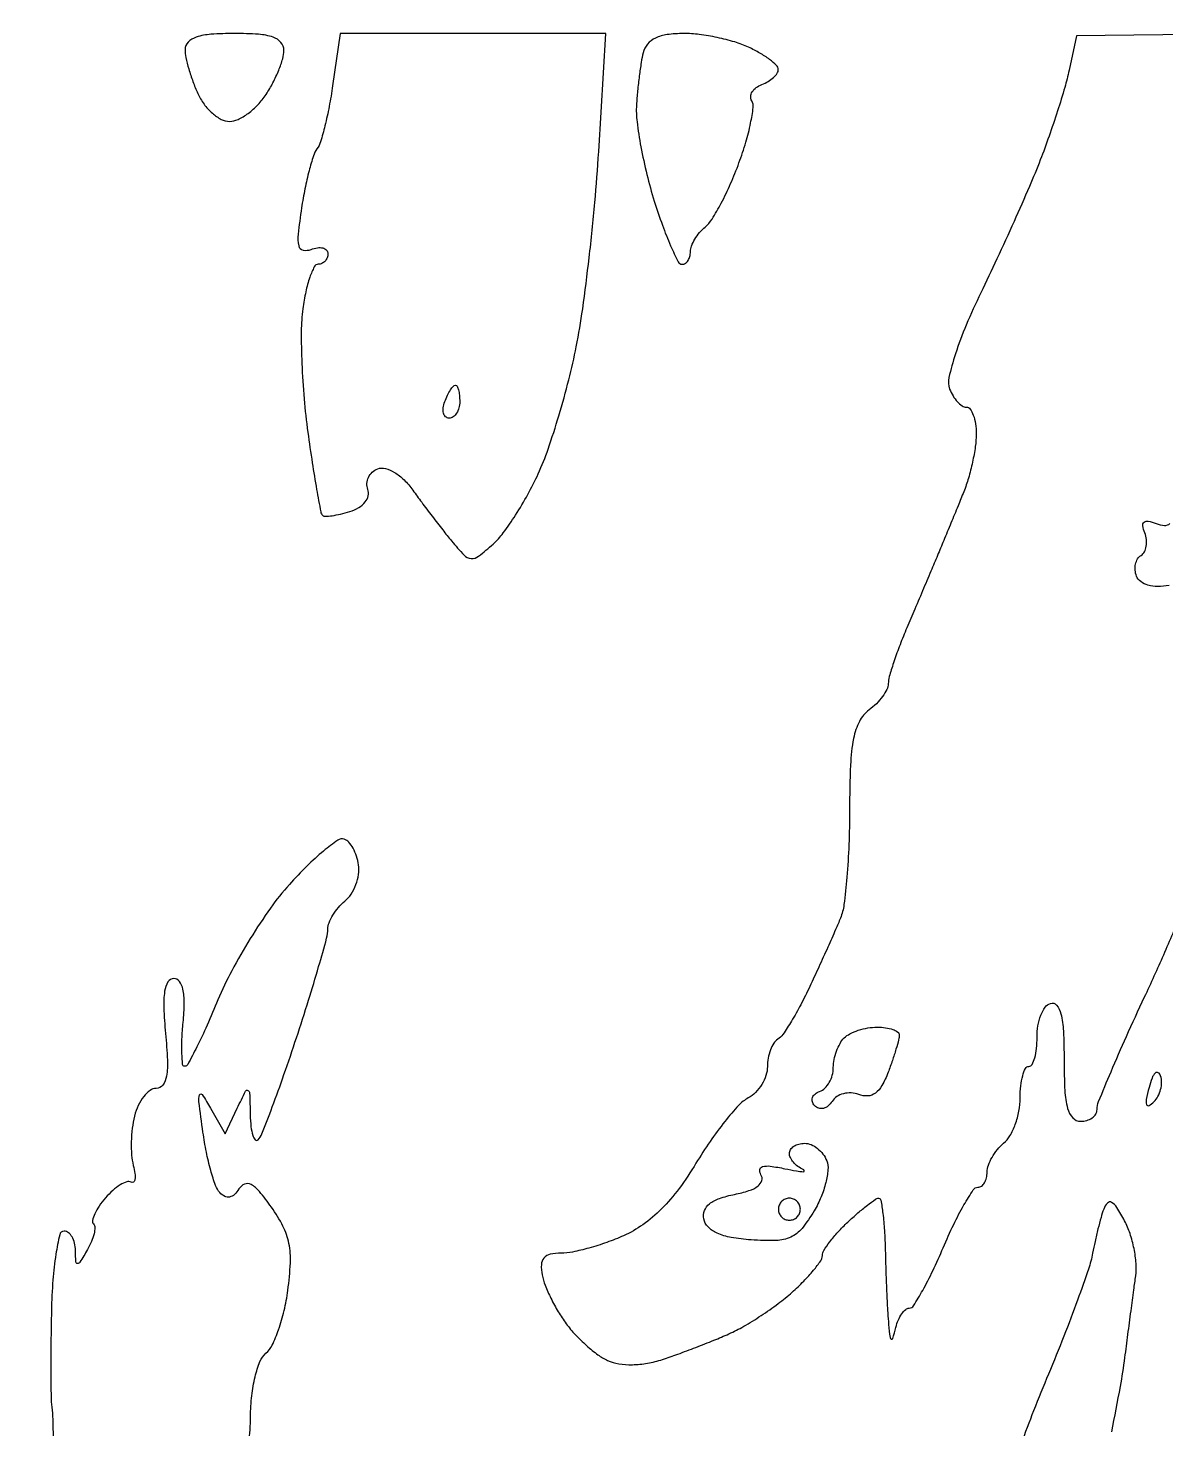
# Model space of a CAD drawing. Extents: x 0 to 102, y 0 to 135.
# Drawn here: x 8.94 to 17.7, y 124.62 to 135.4 of the extents above; entities that cross this region are included whole.
import ezdxf

# ---------------------------------------------------------------- set-up
doc = ezdxf.new("R2010")
doc.units = 0
doc.header["$MEASUREMENT"] = 0

msp = doc.modelspace()

# ---------------------------------------------------------------- linework, layer by layer
for points in [[(30.835569, 68.0607, 0.000004), (30.856286, 64.932268, 0.000002), (30.883525, 60.825814, 0.000002), (30.912326, 56.488502, 0.000002), (30.938318, 52.5789, -0.000116)], [(18.122449, 135.355007), (17.014364, 135.343247), (16.957984, 135.076673, -0.018451), (16.925087, 134.945282, -0.006971), (16.869816, 134.76415, -0.006894), (16.804161, 134.568586, -0.008349), (16.73701, 134.3871, -0.008701), (16.653428, 134.182885, -0.003684), (16.534542, 133.911766, -0.003644), (16.403321, 133.624059, -0.004757), (16.278886, 133.362941, 0.014104), (16.166702, 133.115738, 0.021027), (16.084008, 132.893187, 0.020047), (16.032857, 132.710937, 0.151121), (16.038728, 132.622691, 0.044129), (16.064737, 132.569476, 0.051211), (16.098616, 132.524458, 0.058628), (16.134854, 132.493549, 0.148343), (16.167651, 132.4836, -0.24133), (16.196629, 132.468748, -0.068719), (16.221008, 132.422641, -0.052733), (16.237691, 132.355565, -0.034615), (16.2432, 132.276081, -0.035136), (16.236415, 132.179645, -0.017913), (16.215101, 132.06001, -0.017705), (16.184186, 131.937684, -0.02531), (16.147543, 131.831931, -0.00109), (16.103248, 131.723039, -0.000603), (16.048709, 131.590257, -0.000601), (15.993125, 131.455851, -0.000969), (15.945414, 131.3415, -0.000493), (15.894938, 131.22151, -0.000239), (15.830189, 131.068218, -0.000237), (15.762615, 130.908663, -0.000342), (15.702671, 130.76758, 0.009623), (15.650497, 130.638158, 0.011435), (15.60643, 130.514014, 0.010304), (15.573964, 130.408166, 0.069363), (15.5664, 130.353906, -0.116364), (15.556139, 130.310414, -0.042242), (15.52291, 130.255948, -0.039082), (15.475, 130.200249, -0.03743), (15.41835, 130.151804, 0.11844), (15.344214, 130.064207, 0.06875), (15.299406, 129.933088, 0.038402), (15.275659, 129.727938, 0.008947), (15.268519, 129.381078, -0.009377), (15.262816, 129.115149, -0.011034), (15.247141, 128.863712, -0.010007), (15.225046, 128.652735, -0.065168), (15.198242, 128.5497, -0.007044), (15.160955, 128.461201, -0.002019), (15.100707, 128.325148, -0.002031), (15.031489, 128.172198, -0.002158), (14.962394, 128.022866, -0.011949), (14.892487, 127.88232, -0.015031), (14.820814, 127.755832, -0.01318), (14.755468, 127.654317, -0.105115), (14.715422, 127.616023, 0.114901), (14.684871, 127.585657, 0.049518), (14.659189, 127.533908, 0.045459), (14.641695, 127.470909, 0.045031), (14.6358, 127.405584, -0.080658), (14.624825, 127.337991, -0.057279), (14.59231, 127.26827, -0.056756), (14.544377, 127.20704, -0.074837), (14.48775, 127.164542, 0.083646), (14.414895, 127.107844, 0.017217), (14.308636, 126.983752, 0.017663), (14.193931, 126.829171, 0.01581), (14.0859, 126.661164, -0.025415), (13.955823, 126.467163, -0.035888), (13.819725, 126.309848, -0.040333), (13.677429, 126.18872, -0.052146), (13.528723, 126.103498, -0.01904), (13.399497, 126.052165, -0.017121), (13.262112, 126.008791, -0.017436), (13.136204, 125.97842, -0.050501), (13.04713, 125.9694, 0.052735), (12.963838, 125.960591, 0.162296), (12.915649, 125.932192, 0.169577), (12.895373, 125.881504, 0.058771), (12.901189, 125.801816, 0.047134), (12.924243, 125.722965, 0.020115), (12.96899, 125.622462, 0.019691), (13.025653, 125.518365, 0.024461), (13.086681, 125.426577, 0.029267), (13.157499, 125.341502, 0.022863), (13.243617, 125.257599, 0.023375), (13.331298, 125.186709, 0.050945), (13.405773, 125.142936, 0.069951), (13.491185, 125.117459, 0.042577), (13.59647, 125.110595, 0.039134), (13.712084, 125.121988, 0.03523), (13.828773, 125.151396, 0.008009), (13.945571, 125.191838, 0.004617), (14.084923, 125.244066, 0.004612), (14.223902, 125.299101, 0.007698), (14.3397, 125.348287, 0.026776), (14.453671, 125.406266, 0.014582), (14.587287, 125.488795, 0.014494), (14.718613, 125.580864, 0.02226), (14.82615, 125.668709, 0.016353), (14.915244, 125.753756, 0.021487), (14.990459, 125.837303, 0.019622), (15.04611, 125.910392, 0.154082), (15.0588, 125.950595, -0.140922), (15.070131, 125.989999, -0.022367), (15.116317, 126.056829, -0.02329), (15.179631, 126.132608, -0.018504), (15.254603, 126.208453, -0.009947), (15.332666, 126.27892, -0.013996), (15.405221, 126.338366, -0.010168), (15.467282, 126.384389, -0.155678), (15.492389, 126.3924, -0.366371), (15.509418, 126.377987, -0.010014), (15.52466, 126.274357, -0.016157), (15.536851, 126.144621, -0.009796), (15.543293, 125.99055, 0.002903), (15.547949, 125.824291, 0.002848), (15.55456, 125.657041, 0.002802), (15.562014, 125.510424, 0.010797), (15.569121, 125.4195, 0.004152), (15.579887, 125.320106, 0.279743), (15.589935, 125.307205, 0.439289), (15.601335, 125.312915, 0.005764), (15.624717, 125.39835, -0.038447), (15.644283, 125.455016, -0.050056), (15.671032, 125.50291, -0.059437), (15.700503, 125.535967, -0.18299), (15.728055, 125.5464, 0.258809), (15.761531, 125.564971, 0.011508), (15.831493, 125.683082, 0.016929), (15.909339, 125.833379, 0.011026), (15.9894, 126.0117, -0.012083), (16.069909, 126.190011, -0.018392), (16.149129, 126.340318, -0.013367), (16.220585, 126.457241, -0.254143), (16.256948, 126.477, 0.161372), (16.283973, 126.485956, 0.096441), (16.306987, 126.511234, 0.077902), (16.322533, 126.54897, 0.058886), (16.3278, 126.593541, -0.086594), (16.336918, 126.645797, -0.04354), (16.365077, 126.706785, -0.041499), (16.406144, 126.766491, -0.048188), (16.4547, 126.8154, 0.089397), (16.503375, 126.873218, 0.043142), (16.544323, 126.961291, 0.040938), (16.572222, 127.063229, 0.046361), (16.5816, 127.164159, -0.025932), (16.586441, 127.257444, -0.041035), (16.601218, 127.336089, -0.04966), (16.622599, 127.391709, -0.283382), (16.648385, 127.4076, 0.274712), (16.673885, 127.422754, 0.055766), (16.694572, 127.473515, 0.044467), (16.708267, 127.546012, 0.028178), (16.711835, 127.631992, -0.04434), (16.718378, 127.720542, -0.052986), (16.740544, 127.801178, -0.061536), (16.773939, 127.86274, -0.155955), (16.81425, 127.892842, -0.312648), (16.86233, 127.879326, -0.113663), (16.895747, 127.81261, -0.04791), (16.914825, 127.679414, -0.01163), (16.92, 127.45695, 0.011842), (16.925603, 127.220417, 0.053825), (16.946832, 127.084475, 0.117522), (16.986254, 127.011697, 0.213246), (17.0469, 126.9846, 0.069406), (17.095401, 126.991365, 0.085472), (17.136523, 127.011113, 0.100018), (17.164018, 127.040439, 0.139344), (17.1738, 127.074858, -0.096858), (17.185849, 127.136474, -0.003254), (17.281269, 127.366814, -0.00605), (17.399475, 127.637788, -0.004167), (17.539651, 127.942008, 0.007061), (17.687292, 128.267369, 0.006698), (17.828386, 128.602519, 0.006669)], [(17.727938, 131.110104, -0.045991), (17.640606, 131.101609, -0.071484), (17.565777, 131.111977, -0.090465), (17.509962, 131.139689, -0.141714), (17.477833, 131.182133, -0.070827), (17.467249, 131.228381, -0.074127), (17.470256, 131.275002, -0.081605), (17.485947, 131.314837, -0.120359), (17.5122, 131.3415, 0.133209), (17.538084, 131.369153, 0.080234), (17.552623, 131.411964, 0.070444), (17.553979, 131.462959, 0.063171), (17.541386, 131.514369, -0.049166), (17.526128, 131.569897, -0.268948), (17.536545, 131.597948, -0.229842), (17.568089, 131.605598, -0.038145), (17.629681, 131.587208, 0.072911), (17.693101, 131.57297, 0.208213), (17.734882, 131.587528, 0.164527)], [(10.644821, 124.509964, 0.024221), (10.656284, 124.711191, -0.025398), (10.665821, 124.871954, -0.032295), (10.691635, 125.018287, -0.035303), (10.729091, 125.135316, -0.125081), (10.775127, 125.198561, 0.109277), (10.8232, 125.260454, 0.026856), (10.872359, 125.380389, 0.026217), (10.915022, 125.527165, 0.023563), (10.9439, 125.68291, 0.022806), (10.963071, 125.893907, 0.060139), (10.9517, 126.044983, 0.06865), (10.90609, 126.177131, 0.037355), (10.817046, 126.324307, 0.017923), (10.724902, 126.444362, 0.092611), (10.660915, 126.497782, 0.226367), (10.610912, 126.501073, 0.160792), (10.567196, 126.464373, -0.062263), (10.532228, 126.420948, -0.144495), (10.495516, 126.401766, -0.166817), (10.45789, 126.406919, -0.090128), (10.42014, 126.435407, -0.100924), (10.38701, 126.490253, -0.017438), (10.350116, 126.606487, -0.01835), (10.316095, 126.748096, -0.015503), (10.290319, 126.9, -0.002894), (10.259324, 127.13473, -0.108324), (10.264136, 127.187873, -0.633242), (10.284498, 127.190653, -0.015392), (10.348789, 127.085005), (10.459774, 126.88931), (10.553961, 127.085005, -0.004143), (10.618787, 127.216888, -0.416342), (10.636554, 127.22271, -0.272447), (10.648998, 127.203141, -0.002806), (10.653874, 127.03395, 0.021425), (10.659894, 126.942941, 0.049116), (10.674003, 126.875768, 0.108933), (10.693179, 126.842448, 0.427806), (10.714359, 126.841959, 0.10349), (10.743944, 126.8872, 0.003209), (10.823926, 127.095578, 0.006159), (10.914011, 127.344102, 0.004212), (11.010459, 127.628448, 0.003979), (11.102909, 127.916437, 0.005509), (11.180906, 128.176239, 0.003536), (11.242346, 128.395198, 0.066722), (11.2518, 128.465731, -0.095376), (11.261083, 128.513951, -0.042114), (11.290276, 128.572209, -0.039657), (11.332665, 128.630594, -0.04273), (11.382783, 128.679988, 0.075334), (11.43103, 128.734152, 0.053708), (11.467877, 128.806692, 0.053607), (11.488493, 128.885596, 0.074092), (11.488533, 128.95867, 0.043056), (11.472578, 129.025771, 0.047346), (11.445697, 129.08693, 0.052862), (11.412619, 129.133822, 0.134183), (11.378143, 129.156609, 0.237073), (11.32816, 129.149143, 0.018932), (11.21876, 129.065683, 0.022409), (11.09077, 128.950133, 0.015159), (10.955143, 128.807809, 0.028403), (10.810422, 128.626706, 0.015867), (10.654413, 128.391509, 0.015789), (10.511302, 128.142926, 0.024658), (10.4058, 127.919688, -0.006937), (10.321513, 127.723646, -0.010999), (10.243346, 127.558434, -0.005118), (10.173569, 127.422471, -0.276278), (10.149764, 127.407965, -0.38752), (10.133573, 127.42249, -0.01598), (10.127791, 127.507112, -0.020594), (10.128328, 127.61627, -0.012245), (10.1375, 127.746, 0.019189), (10.146109, 127.897658, 0.057039), (10.136184, 128.001143, 0.104671), (10.109065, 128.062171, 0.240496), (10.065522, 128.0844, 0.267584), (10.020617, 128.058515, 0.094206), (9.995089, 127.985678, 0.047833), (9.988287, 127.859024, 0.013465), (10.001918, 127.6614, -0.012609), (10.016534, 127.454654, -0.05367), (10.008885, 127.331197, -0.117874), (9.980066, 127.263746, -0.237403), (9.929693, 127.2384, 0.160457), (9.882566, 127.222877, 0.067903), (9.834286, 127.175873, 0.057425), (9.792191, 127.106979, 0.046996), (9.7634, 127.025543, 0.032006), (9.746148, 126.931756, 0.023249), (9.738571, 126.825874, 0.02363), (9.740837, 126.724308, 0.046588), (9.753898, 126.644726, -0.027198), (9.766554, 126.582735, -0.070727), (9.766818, 126.537291, -0.186345), (9.755204, 126.516228, -0.323643), (9.736201, 126.514849, 0.222326), (9.703234, 126.518692, 0.056315), (9.653014, 126.495416, 0.046548), (9.595759, 126.452828, 0.032542), (9.539541, 126.395216, 0.027643), (9.490941, 126.33166, 0.042083), (9.45683, 126.271167, 0.050416), (9.439869, 126.221419, 0.258868), (9.447605, 126.194395, -0.207856), (9.458222, 126.167463, -0.049472), (9.451674, 126.118599, -0.042697), (9.432149, 126.05917, -0.030997), (9.400927, 125.996895, -0.005115), (9.343292, 125.900075, -0.243399), (9.324444, 125.88862, -0.418581), (9.311799, 125.899805, -0.009084), (9.308573, 125.99055, 0.055088), (9.301316, 126.047183, 0.073794), (9.281904, 126.09511, 0.092408), (9.253882, 126.127291, 0.169101), (9.2214, 126.1386, 0.348694), (9.186954, 126.111253, 0.017609), (9.157463, 125.960781, 0.021592), (9.13464, 125.763446, 0.012562), (9.123473, 125.52525, 0.0028), (9.119535, 125.281095, 0.003516), (9.118745, 125.054795, 0.002824), (9.120489, 124.865023, 0.027553), (9.126094, 124.785, -0.025386), (9.13319, 124.689607, -0.000384), (9.145834, 124.133485, -0.001035)], [(17.286435, 124.593592, 0.003796), (17.353643, 124.942456, 0.013762), (17.388573, 125.1657, -0.000505), (17.411489, 125.342783, -0.000462), (17.435436, 125.525065, -0.000462), (17.457111, 125.687725, -0.001517), (17.471848, 125.795069, 0.054657), (17.474715, 125.889768, 0.030256), (17.458619, 126.004452, 0.029807), (17.427933, 126.120024, 0.041967), (17.386132, 126.218069, 0.016723), (17.326551, 126.322049, 0.127872), (17.286176, 126.360628, 0.349216), (17.253702, 126.355266, 0.096497), (17.225069, 126.3078, 0.018513), (17.204554, 126.244488, 0.007314), (17.180864, 126.156049, 0.007227), (17.15803, 126.059673, 0.00898), (17.13971, 125.9694, -0.036311), (17.107797, 125.846901, -0.005545), (17.023962, 125.608792, -0.006178), (16.918251, 125.329623, -0.005319), (16.800412, 125.0388, 0.004682), (16.685255, 124.755632, 0.006515), (16.587859, 124.499872, 0.004172)]]:
    msp.add_lwpolyline(points, format="xyb")
for points in [[(10.5327, 135.36, 0.01705), (10.351919, 135.353834, 0.061105), (10.238655, 135.332021, 0.118139), (10.175455, 135.293491, 0.199618), (10.152, 135.237081, 0.052982), (10.158566, 135.175289, 0.017663), (10.18084, 135.086971, 0.017356), (10.212597, 134.990198, 0.018935), (10.25018, 134.898681, 0.051707), (10.298564, 134.816262, 0.053391), (10.362374, 134.746497, 0.05908), (10.43122, 134.698866, 0.122411), (10.49425, 134.6832, 0.111445), (10.559952, 134.698029, 0.048007), (10.63742, 134.744454, 0.044293), (10.7137, 134.811947, 0.044497), (10.77677, 134.891723, 0.02531), (10.829065, 134.981094, 0.023775), (10.873265, 135.077144, 0.024503), (10.904178, 135.166019, 0.071558), (10.9134, 135.230123, 0.180756), (10.890644, 135.291013, 0.132448), (10.830254, 135.331635, 0.065888), (10.718844, 135.353892, 0.016402)], [(12.369503, 135.36), (11.346767, 135.36), (11.288612, 134.95815, -0.011199), (11.261775, 134.79809, -0.013594), (11.229216, 134.649492, -0.012196), (11.195619, 134.526802, -0.086131), (11.168078, 134.4717, 0.082025), (11.140575, 134.417779, 0.013021), (11.107439, 134.303381, 0.014133), (11.075431, 134.165207, 0.011948), (11.049242, 134.017498, 0.009428), (11.022142, 133.814507, 0.084794), (11.027085, 133.725233, 0.293639), (11.060445, 133.692555, 0.143539), (11.122293, 133.697593, -0.054687), (11.171888, 133.710635, -0.098295), (11.213757, 133.70862, -0.1461), (11.241215, 133.692377, -0.188811), (11.2518, 133.665345, -0.088425), (11.246223, 133.634057, -0.094802), (11.230221, 133.607471, -0.099993), (11.206364, 133.589686, -0.110773), (11.178339, 133.5834, 0.284931), (11.147118, 133.564036, 0.031274), (11.112963, 133.482792, 0.030734), (11.081867, 133.372151, 0.019805), (11.05894, 133.240903, 0.032021), (11.046928, 133.067882, 0.011404), (11.051269, 132.820047, 0.011262), (11.068418, 132.547527, 0.013046), (11.097336, 132.289153, 0.003714), (11.131734, 132.053558, 0.005723), (11.165325, 131.850386, 0.002145), (11.196837, 131.67681, 0.150699), (11.21036, 131.651025, 0.211063), (11.231318, 131.642834, 0.023153), (11.283994, 131.647573, 0.025118), (11.349054, 131.659831, 0.017719), (11.420743, 131.679818, 0.057678), (11.4891, 131.710555, 0.087403), (11.538331, 131.753055, 0.111636), (11.562426, 131.801454, 0.152666), (11.55936, 131.849742, -0.106109), (11.552118, 131.8961, -0.099344), (11.564202, 131.942554, -0.096132), (11.593782, 131.981937, -0.09239), (11.636332, 132.008064, -0.158016), (11.694194, 132.011132, -0.071509), (11.764812, 131.981004, -0.058545), (11.838599, 131.923385, -0.042967), (11.90594, 131.844238, 0.00494), (11.97396, 131.750746, 0.00312), (12.05508, 131.642946, 0.003133), (12.136141, 131.537984, 0.005761), (12.203631, 131.453734, 0.018758), (12.300444, 131.344333, 0.184979), (12.355003, 131.318445, 0.186246), (12.412698, 131.335729, 0.01906), (12.523952, 131.428952, 0.048933), (12.602136, 131.515019, 0.017217), (12.697169, 131.652382, 0.016903), (12.791927, 131.811547, 0.019007), (12.871829, 131.970741, 0.023652), (12.947507, 132.160283, 0.010424), (13.030313, 132.417251, 0.01029), (13.106955, 132.693851, 0.013612), (13.164635, 132.948791, 0.014314), (13.21349, 133.239222, 0.005937), (13.263577, 133.634138, 0.005868), (13.307282, 134.058851, 0.007537), (13.336995, 134.450441), (13.392238, 135.36)], [(13.990135, 135.36, 0.033493), (13.863891, 135.351534, 0.077908), (13.773256, 135.324544, 0.107473), (13.713358, 135.278148, 0.11372), (13.679635, 135.21195, 0.021065), (13.664384, 135.13769, 0.007967), (13.649126, 135.032836, 0.007875), (13.636128, 134.918121, 0.009523), (13.627683, 134.8101, 0.045957), (13.631961, 134.680003, 0.014571), (13.661744, 134.487959, 0.01441), (13.707603, 134.274709, 0.015549), (13.764682, 134.06985, 0.01113), (13.827522, 133.883405, 0.0174), (13.890664, 133.726295, 0.011804), (13.948951, 133.602661, 0.283942), (13.980133, 133.5834, 0.149982), (14.004337, 133.590827, 0.098614), (14.024957, 133.611724, 0.081809), (14.038863, 133.642958, 0.063991), (14.0436, 133.679823, -0.091732), (14.051684, 133.723517, -0.042828), (14.076898, 133.775513, -0.040507), (14.113583, 133.827109, -0.044982), (14.156956, 133.870173, 0.081616), (14.209867, 133.930991, 0.017101), (14.280099, 134.053964, 0.017507), (14.352513, 134.203983, 0.015778), (14.416987, 134.363946, 0.015676), (14.469659, 134.52276, 0.021312), (14.506464, 134.669173, 0.01887), (14.526719, 134.790127, 0.17211), (14.515618, 134.841531, -0.156394), (14.507323, 134.874948, -0.12275), (14.518819, 134.910684, -0.096667), (14.549228, 134.943439, -0.065942), (14.593986, 134.96778, 0.042703), (14.642306, 134.991226, 0.050536), (14.683072, 135.021458, 0.058125), (14.710991, 135.053575, 0.153553), (14.71974, 135.082395, 0.200641), (14.706007, 135.11434, 0.030919), (14.652385, 135.160146, 0.030427), (14.578628, 135.208922, 0.022173), (14.491374, 135.25425, 0.036182), (14.384424, 135.294805, 0.020548), (14.250206, 135.328936, 0.020434), (14.111458, 135.352334, 0.031561)], [(12.233751, 132.6528, -0.289661), (12.246605, 132.644671, -0.046727), (12.257233, 132.615523, -0.039339), (12.264591, 132.57453, -0.024748), (12.267, 132.5259, -0.062722), (12.260889, 132.477379, -0.08088), (12.242929, 132.436277, -0.098158), (12.216307, 132.408771, -0.152681), (12.185055, 132.399, -0.184534), (12.157934, 132.409362, -0.147206), (12.141486, 132.436277, -0.100118), (12.139158, 132.477309, -0.055937), (12.151806, 132.5259, -0.02136), (12.172882, 132.574508, -0.030395), (12.195965, 132.615523, -0.030693), (12.217989, 132.64543, -0.222225)], [(15.480591, 127.709743, -0.034), (15.545864, 127.705299, -0.05195), (15.600942, 127.691835, -0.067534), (15.638859, 127.672171, -0.244056), (15.651, 127.648779, -0.064087), (15.646366, 127.612775, -0.008708), (15.625803, 127.539451, -0.009909), (15.598067, 127.453056, -0.008214), (15.565224, 127.362207, -0.036159), (15.517768, 127.260245, -0.103507), (15.46683, 127.20148, -0.148275), (15.408396, 127.179756, -0.107395), (15.339338, 127.190365, 0.077566), (15.280868, 127.202925, 0.076692), (15.221111, 127.197151, 0.081908), (15.169272, 127.174444, 0.110677), (15.133614, 127.137965, -0.078659), (15.103419, 127.102876, -0.114769), (15.067284, 127.084307, -0.135258), (15.031026, 127.085131, -0.132264), (14.99995, 127.104382, -0.116088), (14.982345, 127.134984, -0.156281), (14.982954, 127.166738, -0.139612), (15.002431, 127.194806, -0.086138), (15.03765, 127.214732, 0.108073), (15.078088, 127.239991, 0.068396), (15.112336, 127.284067, 0.0638), (15.135501, 127.339387, 0.067386), (15.1434, 127.39773, -0.049572), (15.149535, 127.459453, -0.037927), (15.167896, 127.524795, -0.038915), (15.194827, 127.583898, -0.070129), (15.226791, 127.626351, -0.079209), (15.270926, 127.658349, -0.03796), (15.335744, 127.685247, -0.036407), (15.409229, 127.703594, -0.043)], [(17.663445, 127.334566, 0.170804), (17.644527, 127.358936, 0.353106), (17.622051, 127.356533, 0.106885), (17.597173, 127.317926, 0.02593), (17.574061, 127.245181, 0.013933), (17.552775, 127.153412, 0.131195), (17.555214, 127.113384, 0.470166), (17.573901, 127.106135, 0.069225), (17.611051, 127.134211, 0.0741), (17.642482, 127.176649, 0.058506), (17.663313, 127.229936, 0.059552), (17.67096, 127.285486, 0.085105)], [(14.922849, 126.8154, -0.101381), (14.971758, 126.80538, -0.066805), (15.021244, 126.775881, -0.063351), (15.063784, 126.732299, -0.070204), (15.092323, 126.680867, -0.113709), (15.102035, 126.611928, -0.039602), (15.085397, 126.512407, -0.036883), (15.048959, 126.401912, -0.035337), (14.996252, 126.296305, -0.035973), (14.90222, 126.160462, -0.115456), (14.816088, 126.093129, -0.102298), (14.702935, 126.066667, -0.024915), (14.510258, 126.071288, -0.025059), (14.356944, 126.090383, -0.061026), (14.248178, 126.123542, -0.091519), (14.178971, 126.170924, -0.151313), (14.146068, 126.232973, -0.138803), (14.151748, 126.2969, -0.134122), (14.19008, 126.349351, -0.086801), (14.265912, 126.390765, -0.032336), (14.383595, 126.422329, 0.028203), (14.493786, 126.45091, 0.082285), (14.563454, 126.486684, 0.161661), (14.592423, 126.527985, 0.21437), (14.586489, 126.572945, -0.164175), (14.577311, 126.612476, -0.316509), (14.597514, 126.635963, -0.096719), (14.658123, 126.63927, -0.016948), (14.771232, 126.619596, 0.008086), (14.859644, 126.602598, 0.033984), (14.913388, 126.596889, 0.487755), (14.919266, 126.603852, 0.243133), (14.91075, 126.614307, -0.056817), (14.870308, 126.637665, -0.056453), (14.836064, 126.66957, -0.061779), (14.812762, 126.704786, -0.115801), (14.805, 126.73785, -0.150016), (14.814078, 126.767425, -0.098608), (14.839618, 126.79262, -0.081797), (14.877792, 126.809611, -0.063974)], [(14.805, 126.3924, 0.099038), (14.772713, 126.385941, 0.097945), (14.745251, 126.367549, 0.097945), (14.726859, 126.340087, 0.099038), (14.7204, 126.3078, 0.099038), (14.726859, 126.275513, 0.097945), (14.745251, 126.248051, 0.097945), (14.772713, 126.229659, 0.099038), (14.805, 126.2232, 0.099038), (14.837287, 126.229659, 0.097945), (14.864749, 126.248051, 0.097945), (14.883141, 126.275513, 0.099038), (14.8896, 126.3078, 0.099038), (14.883141, 126.340087, 0.097945), (14.864749, 126.367549, 0.097945), (14.837287, 126.385941, 0.099038)]]:
    msp.add_lwpolyline(points, format="xyb", close=True)

doc.saveas('drawing.dxf')
